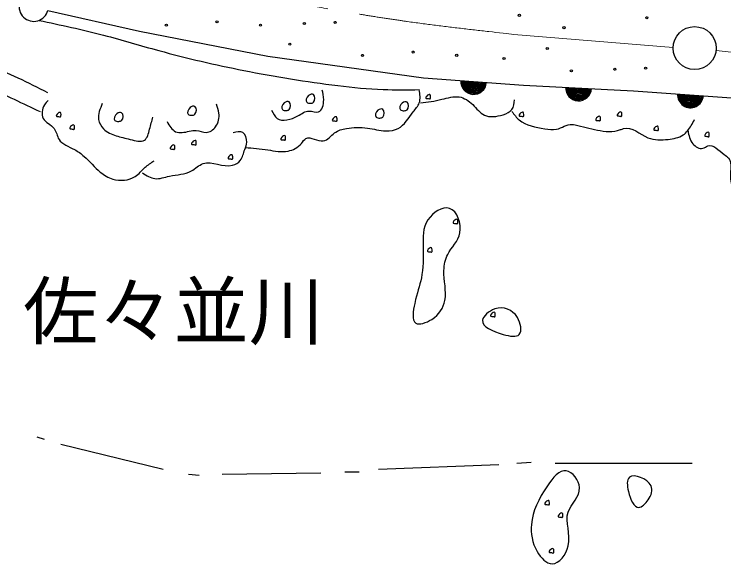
# Model space of a CAD drawing. Units: millimetres, scale not verified. Extents: x 40000 to 680000, y 20000 to 380000.
# Drawn here: x 346981 to 379998, y 240832 to 266430 of the extents above; entities that cross this region are included whole.
import ezdxf
from ezdxf.enums import TextEntityAlignment as Align

# ---------------------------------------------------------------- set-up
doc = ezdxf.new("R2010")
doc.units = ezdxf.units.MM
doc.header["$LTSCALE"] = 1000
doc.linetypes.add('CHAIN', pattern=[18.5, 12, -1.5, 3.5, -1.5])
for name, color, linetype, lineweight in [('M-BGD', 7, 'Continuous', 25), ('M-BMK', 2, 'CHAIN', 13), ('M-BMK-SRVR', 3, 'Continuous', 25), ('M-STR-HTXT', 7, 'Continuous', 13)]:
    doc.layers.add(name, color=color, linetype=linetype, lineweight=lineweight)
doc.styles.add('ＭＳ ゴシック', font='')
doc.styles.get('ＭＳ ゴシック').set_extended_font_data('MS Gothic')

msp = doc.modelspace()

# ---------------------------------------------------------------- linework, layer by layer
at = {"layer": 'M-BGD'}
for p, q in [((348549, 266608), (352819, 265641)), ((352819, 265641), (358781, 264473)), ((358781, 264473), (366033, 263466)), ((366033, 263466), (370677, 263125)), ((370677, 263125), (375802, 262865)), ((375802, 262865), (381095, 262476)), ((348037, 246746), (348372, 246634)), ((349156, 246410), (353912, 245235)), ((363929, 245235), (369524, 245459)), ((370364, 245515), (371035, 245571)), ((372155, 245515), (378534, 245515)), ((355087, 245011), (355591, 244955)), ((356654, 245011), (361243, 245067)), ((362362, 245123), (363033, 245123))]:
    msp.add_line(p, q, dxfattribs=at)
for centre in [(356420, 266072), (370488, 266379), (376416, 266264), (354060, 265917), (358441, 265919), (360484, 265996), (361916, 266047), (372560, 265804), (359809, 265036), (371786, 264830), (363189, 264510), (365548, 264665), (367569, 264512), (369772, 264369), (372905, 263789), (374929, 263866), (376362, 263917)]:
    msp.add_circle(centre, 50, dxfattribs=at)
for centre, radius, start, end in [((347891, 266776), 679, 165.689, 345.689), ((368355, 263295), 600, 175.8046, 355.8046), ((368355, 263295), 550, 175.8046, 355.8046), ((368355, 263295), 500, 175.8046, 355.8046), ((368355, 263295), 450, 175.8046, 355.8046), ((368355, 263295), 400, 175.8046, 355.8046), ((368355, 263295), 350, 175.8046, 355.8046), ((368355, 263295), 300, 175.8046, 355.8046), ((368355, 263295), 250, 175.8046, 355.8046), ((368355, 263295), 200, 175.8046, 355.8046), ((368355, 263295), 150, 175.8046, 355.8046), ((368355, 263295), 100, 175.8046, 355.8046), ((368355, 263295), 50, 175.8046, 355.8046), ((373239, 262995), 600, 177.1014, 357.1014), ((373239, 262995), 550, 177.1014, 357.1014), ((373239, 262995), 500, 177.1014, 357.1014), ((373239, 262995), 450, 177.1014, 357.1014), ((373239, 262995), 400, 177.1014, 357.1014), ((373239, 262995), 350, 177.1014, 357.1014), ((373239, 262995), 300, 177.1014, 357.1014), ((373239, 262995), 250, 177.1014, 357.1014), ((373239, 262995), 200, 177.1014, 357.1014), ((373239, 262995), 150, 177.1014, 357.1014), ((373239, 262995), 100, 177.1014, 357.1014), ((373239, 262995), 50, 177.1014, 357.1014), ((378448, 262671), 600, 175.7946, 355.7946), ((378448, 262671), 550, 175.7946, 355.7946), ((378448, 262671), 500, 175.7946, 355.7946), ((378448, 262671), 450, 175.7946, 355.7946), ((378448, 262671), 400, 175.7946, 355.7946), ((378448, 262671), 350, 175.7946, 355.7946), ((378448, 262671), 300, 175.7946, 355.7946), ((378448, 262671), 250, 175.7946, 355.7946), ((378448, 262671), 200, 175.7946, 355.7946), ((378448, 262671), 150, 175.7946, 355.7946), ((378448, 262671), 100, 175.7946, 355.7946), ((378448, 262671), 50, 175.7946, 355.7946)]:
    msp.add_arc(centre, radius, start, end, dxfattribs=at)
for points, knots in [([(348137, 266143), (349142, 265928), (350146, 265714), (351139, 265454), (351999, 265230), (352850, 264971), (353708, 264736), (355015, 264378), (356336, 264075), (357665, 263811), (359112, 263523), (360569, 263283), (362035, 263105), (362739, 263019), (363445, 262948), (364153, 262922), (364711, 262902), (365269, 262909), (365827, 262917)], [0, 0, 0, 0, 1, 1, 1, 2, 2, 2, 3, 3, 3, 4, 4, 4, 5, 5, 5, 6, 6, 6, 6]), ([(335178, 265363), (335799, 265460), (336420, 265558), (337046, 265610), (337818, 265675), (338597, 265672), (339370, 265610), (340068, 265555), (340760, 265452), (341447, 265325), (342218, 265182), (342982, 265009), (343734, 264791), (344419, 264592), (345094, 264356), (345754, 264086), (346701, 263699), (347618, 263245), (348536, 262790)], [0, 0, 0, 0, 1, 1, 1, 2, 2, 2, 3, 3, 3, 4, 4, 4, 5, 5, 5, 6, 6, 6, 6]), ([(336172, 264451), (337114, 264599), (338056, 264747), (339004, 264761), (339783, 264772), (340566, 264692), (341337, 264554), (342170, 264405), (342990, 264187), (343782, 263896), (344458, 263647), (345114, 263345), (345767, 263040), (346576, 262661), (347380, 262277), (348184, 261892)], [0, 0, 0, 0, 1, 1, 1, 2, 2, 2, 3, 3, 3, 4, 4, 4, 5, 5, 5, 5]), ([(357729, 260223), (358079, 260194), (358429, 260164), (358784, 260110), (359099, 260062), (359419, 259995), (359725, 260054), (359958, 260098), (360183, 260216), (360347, 260412), (360417, 260495), (360476, 260594), (360554, 260638), (360763, 260756), (361109, 260490), (361364, 260525), (361566, 260552), (361711, 260768), (361891, 260901), (362054, 261021), (362244, 261074), (362437, 261109), (362762, 261167), (363095, 261174), (363417, 261127), (363705, 261086), (363985, 261001), (364283, 260996), (364479, 260992), (364683, 261023), (364848, 261109), (365147, 261263), (365321, 261595), (365545, 261881), (365653, 262019), (365773, 262146), (365827, 262295), (365895, 262480), (365861, 262698), (365827, 262917)], [0, 0, 0, 0, 1, 1, 1, 2, 2, 2, 3, 3, 3, 4, 4, 4, 5, 5, 5, 6, 6, 6, 7, 7, 7, 8, 8, 8, 9, 9, 9, 10, 10, 10, 11, 11, 11, 12, 12, 12, 13, 13, 13, 13]), ([(358953, 261956), (359028, 261809), (359103, 261662), (359217, 261579), (359456, 261406), (359865, 261518), (360177, 261692), (360363, 261796), (360513, 261921), (360705, 261918), (360850, 261917), (361018, 261842), (361138, 261881), (361308, 261935), (361381, 262217), (361383, 262446), (361384, 262616), (361346, 262757), (361307, 262898)], [0, 0, 0, 0, 1, 1, 1, 2, 2, 2, 3, 3, 3, 4, 4, 4, 5, 5, 5, 6, 6, 6, 6]), ([(360591, 262327), (360526, 262395), (360579, 262555), (360680, 262641), (360752, 262701), (360847, 262725), (360905, 262685), (360995, 262624), (360992, 262407), (360905, 262327), (360870, 262295), (360822, 262284), (360770, 262282), (360702, 262278), (360628, 262288), (360591, 262327)], [0, 0, 0, 0, 1, 1, 1, 2, 2, 2, 3, 3, 3, 4, 4, 4, 5, 5, 5, 5]), ([(365884, 262295), (366214, 262339), (366544, 262382), (366882, 262465), (367155, 262531), (367433, 262622), (367692, 262578), (367919, 262538), (368132, 262395), (368314, 262220), (368499, 262041), (368652, 261829), (368860, 261730), (369105, 261613), (369425, 261654), (369726, 261749), (369893, 261802), (370054, 261872), (370140, 261994), (370224, 262112), (370239, 262279), (370253, 262446)], [0, 0, 0, 0, 1, 1, 1, 2, 2, 2, 3, 3, 3, 4, 4, 4, 5, 5, 5, 6, 6, 6, 7, 7, 7, 7]), ([(366327, 262478), (366316, 262478), (366301, 262487), (366285, 262492), (366227, 262511), (366147, 262491), (366133, 262520), (366123, 262539), (366144, 262581), (366174, 262617), (366222, 262672), (366294, 262710), (366327, 262686), (366346, 262671), (366352, 262634), (366354, 262589), (366357, 262538), (366355, 262479), (366327, 262478)], [0, 0, 0, 0, 1, 1, 1, 2, 2, 2, 3, 3, 3, 4, 4, 4, 5, 5, 5, 6, 6, 6, 6]), ([(348557, 262408), (348496, 262344), (348435, 262280), (348388, 262201), (348276, 262017), (348237, 261756), (348331, 261579), (348435, 261384), (348704, 261293), (348840, 261109), (348949, 260960), (348972, 260752), (349066, 260600), (349210, 260367), (349521, 260269), (349781, 260129), (349950, 260039), (350097, 259931), (350233, 259809), (350493, 259578), (350714, 259296), (350987, 259075), (351159, 258934), (351352, 258819), (351571, 258754), (351912, 258654), (352317, 258680), (352606, 258867), (352784, 258982), (352918, 259158), (353077, 259301), (353205, 259415), (353348, 259508), (353492, 259602)], [0, 0, 0, 0, 1, 1, 1, 2, 2, 2, 3, 3, 3, 4, 4, 4, 5, 5, 5, 6, 6, 6, 7, 7, 7, 8, 8, 8, 9, 9, 9, 10, 10, 10, 11, 11, 11, 11]), ([(351081, 262276), (350976, 262024), (350871, 261772), (350911, 261523), (350937, 261365), (351021, 261209), (351137, 261090), (351295, 260928), (351512, 260836), (351721, 260770), (351935, 260702), (352140, 260662), (352380, 260600), (352614, 260540), (352881, 260459), (353040, 260562), (353175, 260650), (353232, 260873), (353284, 261071), (353338, 261276), (353387, 261456), (353435, 261636)], [0, 0, 0, 0, 1, 1, 1, 2, 2, 2, 3, 3, 3, 4, 4, 4, 5, 5, 5, 6, 6, 6, 7, 7, 7, 7]), ([(354094, 261429), (354206, 261232), (354318, 261035), (354490, 260958), (354668, 260878), (354911, 260929), (355130, 260977), (355240, 261001), (355345, 261024), (355450, 261014), (355607, 261000), (355765, 260913), (355921, 260920), (356086, 260928), (356249, 261041), (356354, 261184), (356491, 261369), (356533, 261605), (356505, 261824), (356487, 261967), (356439, 262103), (356392, 262239)], [0, 0, 0, 0, 1, 1, 1, 2, 2, 2, 3, 3, 3, 4, 4, 4, 5, 5, 5, 6, 6, 6, 7, 7, 7, 7]), ([(355076, 261766), (355011, 261835), (355064, 261994), (355166, 262080), (355237, 262140), (355332, 262164), (355390, 262125), (355480, 262064), (355478, 261847), (355390, 261766), (355355, 261735), (355307, 261724), (355255, 261721), (355188, 261718), (355113, 261728), (355076, 261766)], [0, 0, 0, 0, 1, 1, 1, 2, 2, 2, 3, 3, 3, 4, 4, 4, 5, 5, 5, 5]), ([(359458, 261986), (359393, 262055), (359446, 262214), (359548, 262300), (359619, 262360), (359715, 262384), (359772, 262345), (359863, 262284), (359860, 262067), (359772, 261986), (359738, 261954), (359690, 261944), (359638, 261941), (359570, 261938), (359495, 261947), (359458, 261986)], [0, 0, 0, 0, 1, 1, 1, 2, 2, 2, 3, 3, 3, 4, 4, 4, 5, 5, 5, 5]), ([(364948, 261979), (364883, 262048), (364936, 262207), (365038, 262293), (365109, 262353), (365205, 262377), (365262, 262338), (365352, 262277), (365350, 262060), (365262, 261979), (365228, 261948), (365180, 261937), (365128, 261935), (365060, 261931), (364985, 261941), (364948, 261979)], [0, 0, 0, 0, 1, 1, 1, 2, 2, 2, 3, 3, 3, 4, 4, 4, 5, 5, 5, 5]), ([(349133, 261643), (349122, 261643), (349107, 261651), (349091, 261657), (349033, 261676), (348953, 261656), (348939, 261684), (348929, 261704), (348950, 261746), (348980, 261781), (349028, 261837), (349100, 261875), (349133, 261851), (349152, 261836), (349158, 261798), (349160, 261754), (349163, 261703), (349160, 261643), (349133, 261643)], [0, 0, 0, 0, 1, 1, 1, 2, 2, 2, 3, 3, 3, 4, 4, 4, 5, 5, 5, 6, 6, 6, 6]), ([(351667, 261482), (351602, 261551), (351655, 261710), (351757, 261796), (351828, 261856), (351923, 261880), (351981, 261841), (352071, 261779), (352069, 261563), (351981, 261482), (351946, 261450), (351898, 261440), (351846, 261437), (351779, 261434), (351704, 261443), (351667, 261482)], [0, 0, 0, 0, 1, 1, 1, 2, 2, 2, 3, 3, 3, 4, 4, 4, 5, 5, 5, 5]), ([(363816, 261639), (363751, 261707), (363804, 261867), (363906, 261953), (363977, 262013), (364072, 262037), (364130, 261998), (364220, 261936), (364218, 261719), (364130, 261639), (364095, 261607), (364047, 261597), (363995, 261594), (363928, 261591), (363853, 261600), (363816, 261639)], [0, 0, 0, 0, 1, 1, 1, 2, 2, 2, 3, 3, 3, 4, 4, 4, 5, 5, 5, 5]), ([(370140, 261900), (370246, 261757), (370351, 261614), (370479, 261504), (370790, 261238), (371237, 261158), (371666, 261090), (371852, 261060), (372036, 261032), (372212, 261071), (372460, 261125), (372694, 261309), (372947, 261297), (372990, 261295), (373034, 261287), (373078, 261278), (373429, 261209), (373761, 261104), (374114, 261033), (374470, 260961), (374848, 260924), (375188, 261052), (375239, 261071), (375289, 261094), (375338, 261109), (375713, 261216), (376080, 260835), (376468, 260675), (376772, 260551), (377088, 260562), (377410, 260600), (377658, 260629), (377910, 260674), (378107, 260807), (378263, 260913), (378385, 261074), (378484, 261240), (378539, 261333), (378586, 261428), (378634, 261523)], [0, 0, 0, 0, 1, 1, 1, 2, 2, 2, 3, 3, 3, 4, 4, 4, 5, 5, 5, 6, 6, 6, 7, 7, 7, 8, 8, 8, 9, 9, 9, 10, 10, 10, 11, 11, 11, 12, 12, 12, 13, 13, 13, 13]), ([(370664, 261654), (370653, 261654), (370639, 261662), (370622, 261668), (370565, 261687), (370484, 261667), (370470, 261695), (370460, 261715), (370481, 261757), (370512, 261792), (370560, 261848), (370631, 261886), (370664, 261861), (370684, 261847), (370689, 261809), (370692, 261764), (370694, 261714), (370692, 261654), (370664, 261654)], [0, 0, 0, 0, 1, 1, 1, 2, 2, 2, 3, 3, 3, 4, 4, 4, 5, 5, 5, 6, 6, 6, 6]), ([(375230, 261665), (375219, 261665), (375204, 261674), (375188, 261679), (375130, 261698), (375050, 261678), (375036, 261707), (375026, 261726), (375047, 261769), (375077, 261804), (375125, 261860), (375197, 261898), (375230, 261873), (375249, 261858), (375255, 261821), (375257, 261776), (375260, 261726), (375258, 261666), (375230, 261665)], [0, 0, 0, 0, 1, 1, 1, 2, 2, 2, 3, 3, 3, 4, 4, 4, 5, 5, 5, 6, 6, 6, 6]), ([(361976, 261438), (361966, 261438), (361951, 261447), (361935, 261452), (361877, 261471), (361797, 261451), (361783, 261480), (361773, 261499), (361794, 261542), (361824, 261577), (361872, 261633), (361944, 261671), (361976, 261646), (361996, 261631), (362002, 261594), (362004, 261549), (362007, 261499), (362004, 261439), (361976, 261438)], [0, 0, 0, 0, 1, 1, 1, 2, 2, 2, 3, 3, 3, 4, 4, 4, 5, 5, 5, 6, 6, 6, 6]), ([(374235, 261458), (374224, 261458), (374209, 261467), (374193, 261472), (374135, 261491), (374055, 261471), (374041, 261500), (374031, 261519), (374052, 261561), (374082, 261597), (374130, 261652), (374202, 261690), (374235, 261666), (374254, 261651), (374260, 261614), (374262, 261569), (374265, 261518), (374263, 261459), (374235, 261458)], [0, 0, 0, 0, 1, 1, 1, 2, 2, 2, 3, 3, 3, 4, 4, 4, 5, 5, 5, 6, 6, 6, 6]), ([(349760, 261060), (349749, 261059), (349734, 261068), (349718, 261073), (349660, 261093), (349580, 261072), (349566, 261101), (349556, 261121), (349577, 261163), (349607, 261198), (349655, 261254), (349727, 261292), (349760, 261267), (349779, 261252), (349785, 261215), (349787, 261170), (349790, 261120), (349787, 261060), (349760, 261060)], [0, 0, 0, 0, 1, 1, 1, 2, 2, 2, 3, 3, 3, 4, 4, 4, 5, 5, 5, 6, 6, 6, 6]), ([(376929, 261002), (376919, 261002), (376904, 261010), (376888, 261016), (376830, 261035), (376750, 261015), (376736, 261044), (376726, 261063), (376747, 261105), (376777, 261141), (376825, 261196), (376897, 261234), (376929, 261210), (376949, 261195), (376955, 261157), (376957, 261113), (376960, 261062), (376957, 261002), (376929, 261002)], [0, 0, 0, 0, 1, 1, 1, 2, 2, 2, 3, 3, 3, 4, 4, 4, 5, 5, 5, 6, 6, 6, 6]), ([(352945, 259037), (353136, 258917), (353327, 258796), (353529, 258773), (353746, 258748), (353975, 258835), (354207, 258886), (354560, 258964), (354919, 258962), (355224, 259131), (355412, 259235), (355580, 259404), (355770, 259470), (356179, 259610), (356694, 259275), (357145, 259395), (357284, 259431), (357416, 259511), (357503, 259621), (357615, 259763), (357650, 259955), (357710, 260129), (357749, 260241), (357797, 260345), (357804, 260468), (357814, 260639), (357744, 260846), (357616, 260920), (357498, 260989), (357331, 260945), (357164, 260901)], [0, 0, 0, 0, 1, 1, 1, 2, 2, 2, 3, 3, 3, 4, 4, 4, 5, 5, 5, 6, 6, 6, 7, 7, 7, 8, 8, 8, 9, 9, 9, 10, 10, 10, 10]), ([(378333, 260996), (378371, 260782), (378410, 260568), (378559, 260393), (378678, 260253), (378868, 260139), (379030, 260186), (379109, 260209), (379182, 260271), (379256, 260299), (379504, 260392), (379762, 260092), (380009, 259903), (380087, 259844), (380164, 259795), (380216, 259734), (380433, 259482), (380247, 259014), (380329, 258641), (380371, 258450), (380484, 258283), (380668, 258189), (380916, 258064), (381291, 258070), (381365, 257888), (381420, 257753), (381309, 257513), (381346, 257323), (381373, 257187), (381476, 257076), (381591, 257003), (381849, 256838), (382166, 256861), (382476, 256814), (382859, 256758), (383231, 256596), (383588, 256720), (383696, 256758), (383803, 256823), (383908, 256833), (384108, 256853), (384301, 256675), (384510, 256588), (384752, 256488), (385016, 256509), (385264, 256588), (385479, 256657), (385682, 256770), (385885, 256796), (386043, 256816), (386202, 256784), (386394, 256777), (386741, 256764), (387197, 256833), (387279, 257040), (387346, 257211), (387162, 257474), (386978, 257737)], [0, 0, 0, 0, 1, 1, 1, 2, 2, 2, 3, 3, 3, 4, 4, 4, 5, 5, 5, 6, 6, 6, 7, 7, 7, 8, 8, 8, 9, 9, 9, 10, 10, 10, 11, 11, 11, 12, 12, 12, 13, 13, 13, 14, 14, 14, 15, 15, 15, 16, 16, 16, 17, 17, 17, 18, 18, 18, 19, 19, 19, 19]), ([(379297, 260718), (379286, 260718), (379272, 260726), (379255, 260732), (379198, 260751), (379117, 260731), (379103, 260760), (379093, 260779), (379114, 260821), (379145, 260856), (379193, 260912), (379264, 260950), (379297, 260926), (379317, 260911), (379322, 260873), (379324, 260829), (379327, 260778), (379325, 260718), (379297, 260718)], [0, 0, 0, 0, 1, 1, 1, 2, 2, 2, 3, 3, 3, 4, 4, 4, 5, 5, 5, 6, 6, 6, 6]), ([(355425, 260333), (355415, 260333), (355400, 260342), (355384, 260347), (355326, 260366), (355246, 260346), (355232, 260375), (355222, 260394), (355243, 260437), (355273, 260472), (355321, 260527), (355393, 260565), (355425, 260541), (355445, 260526), (355451, 260489), (355453, 260444), (355455, 260393), (355453, 260334), (355425, 260333)], [0, 0, 0, 0, 1, 1, 1, 2, 2, 2, 3, 3, 3, 4, 4, 4, 5, 5, 5, 6, 6, 6, 6]), ([(359582, 260558), (359571, 260558), (359557, 260566), (359541, 260572), (359483, 260591), (359403, 260571), (359388, 260600), (359379, 260619), (359400, 260661), (359430, 260696), (359478, 260752), (359549, 260790), (359582, 260766), (359602, 260751), (359608, 260713), (359610, 260669), (359612, 260618), (359610, 260558), (359582, 260558)], [0, 0, 0, 0, 1, 1, 1, 2, 2, 2, 3, 3, 3, 4, 4, 4, 5, 5, 5, 6, 6, 6, 6]), ([(354430, 260126), (354420, 260126), (354405, 260134), (354389, 260140), (354331, 260159), (354251, 260139), (354237, 260168), (354227, 260187), (354248, 260229), (354278, 260264), (354326, 260320), (354398, 260358), (354430, 260334), (354450, 260319), (354456, 260281), (354458, 260237), (354460, 260186), (354458, 260126), (354430, 260126)], [0, 0, 0, 0, 1, 1, 1, 2, 2, 2, 3, 3, 3, 4, 4, 4, 5, 5, 5, 6, 6, 6, 6]), ([(357125, 259670), (357114, 259670), (357100, 259678), (357084, 259684), (357026, 259703), (356946, 259683), (356931, 259711), (356922, 259731), (356943, 259773), (356973, 259808), (357021, 259864), (357092, 259902), (357125, 259878), (357145, 259863), (357151, 259825), (357153, 259781), (357155, 259730), (357153, 259670), (357125, 259670)], [0, 0, 0, 0, 1, 1, 1, 2, 2, 2, 3, 3, 3, 4, 4, 4, 5, 5, 5, 6, 6, 6, 6]), ([(366977, 254495), (366965, 254018), (367105, 253536), (367021, 253094), (366957, 252757), (366761, 252443), (366408, 252218), (366155, 252057), (365821, 251941), (365663, 252043), (365474, 252166), (365540, 252605), (365619, 252963), (365725, 253438), (365852, 253771), (365926, 254145), (366014, 254589), (366025, 255091), (366014, 255590), (366003, 256035), (365973, 256476), (366233, 256860), (366461, 257199), (366914, 257493), (367240, 257386), (367595, 257269), (367800, 256678), (367722, 256247), (367649, 255844), (367328, 255581), (367152, 255240), (367036, 255015), (366984, 254756), (366977, 254495)], [0, 0, 0, 0, 1, 1, 1, 2, 2, 2, 3, 3, 3, 4, 4, 4, 5, 5, 5, 6, 6, 6, 7, 7, 7, 8, 8, 8, 9, 9, 9, 10, 10, 10, 11, 11, 11, 11]), ([(367595, 256664), (367585, 256664), (367570, 256672), (367554, 256678), (367496, 256697), (367416, 256677), (367402, 256705), (367392, 256725), (367413, 256767), (367443, 256802), (367491, 256858), (367563, 256896), (367595, 256871), (367615, 256857), (367621, 256819), (367623, 256775), (367626, 256724), (367623, 256664), (367595, 256664)], [0, 0, 0, 0, 1, 1, 1, 2, 2, 2, 3, 3, 3, 4, 4, 4, 5, 5, 5, 6, 6, 6, 6]), ([(366398, 255345), (366388, 255345), (366373, 255353), (366357, 255359), (366299, 255378), (366219, 255358), (366205, 255386), (366195, 255406), (366216, 255448), (366246, 255483), (366294, 255539), (366366, 255577), (366398, 255553), (366418, 255538), (366424, 255500), (366426, 255456), (366429, 255405), (366426, 255345), (366398, 255345)], [0, 0, 0, 0, 1, 1, 1, 2, 2, 2, 3, 3, 3, 4, 4, 4, 5, 5, 5, 6, 6, 6, 6]), ([(370481, 251517), (370353, 251376), (370049, 251430), (369736, 251517), (369246, 251655), (368735, 251876), (368773, 252174), (368798, 252373), (369065, 252606), (369342, 252700), (369743, 252836), (370166, 252680), (370393, 252306), (370554, 252041), (370617, 251668), (370481, 251517)], [0, 0, 0, 0, 1, 1, 1, 2, 2, 2, 3, 3, 3, 4, 4, 4, 5, 5, 5, 5]), ([(369338, 252334), (369327, 252334), (369312, 252342), (369296, 252348), (369238, 252367), (369158, 252347), (369144, 252375), (369134, 252395), (369155, 252437), (369185, 252472), (369233, 252528), (369305, 252566), (369338, 252542), (369357, 252527), (369363, 252489), (369365, 252445), (369368, 252394), (369366, 252334), (369338, 252334)], [0, 0, 0, 0, 1, 1, 1, 2, 2, 2, 3, 3, 3, 4, 4, 4, 5, 5, 5, 6, 6, 6, 6]), ([(373283, 244379), (373309, 243951), (372887, 243615), (372758, 243240), (372596, 242769), (372898, 242237), (372758, 241664), (372659, 241258), (372338, 240832), (372013, 240832), (371751, 240832), (371485, 241110), (371313, 241401), (371066, 241818), (371013, 242260), (371050, 242671), (371106, 243288), (371365, 243836), (371794, 244467), (372042, 244830), (372346, 245221), (372670, 245167), (372959, 245120), (373263, 244720), (373283, 244379)], [0, 0, 0, 0, 1, 1, 1, 2, 2, 2, 3, 3, 3, 4, 4, 4, 5, 5, 5, 6, 6, 6, 7, 7, 7, 8, 8, 8, 8]), ([(376042, 243459), (375814, 243449), (375649, 243832), (375561, 244204), (375495, 244480), (375473, 244750), (375604, 244861), (375821, 245043), (376452, 244797), (376612, 244467), (376711, 244262), (376628, 244024), (376480, 243810), (376357, 243630), (376187, 243466), (376042, 243459)], [0, 0, 0, 0, 1, 1, 1, 2, 2, 2, 3, 3, 3, 4, 4, 4, 5, 5, 5, 5]), ([(371858, 243570), (371848, 243570), (371833, 243578), (371817, 243584), (371759, 243603), (371679, 243583), (371664, 243611), (371655, 243631), (371676, 243673), (371706, 243708), (371754, 243764), (371825, 243802), (371858, 243777), (371878, 243763), (371884, 243725), (371886, 243680), (371888, 243630), (371886, 243570), (371858, 243570)], [0, 0, 0, 0, 1, 1, 1, 2, 2, 2, 3, 3, 3, 4, 4, 4, 5, 5, 5, 6, 6, 6, 6]), ([(372485, 242986), (372475, 242986), (372460, 242995), (372444, 243000), (372386, 243019), (372306, 242999), (372291, 243028), (372282, 243047), (372303, 243090), (372333, 243125), (372381, 243181), (372452, 243219), (372485, 243194), (372505, 243179), (372511, 243142), (372513, 243097), (372515, 243047), (372513, 242987), (372485, 242986)], [0, 0, 0, 0, 1, 1, 1, 2, 2, 2, 3, 3, 3, 4, 4, 4, 5, 5, 5, 6, 6, 6, 6]), ([(372062, 241330), (372051, 241329), (372037, 241338), (372020, 241343), (371963, 241363), (371882, 241342), (371868, 241371), (371858, 241391), (371879, 241433), (371910, 241468), (371958, 241524), (372029, 241562), (372062, 241537), (372082, 241522), (372087, 241485), (372090, 241440), (372092, 241390), (372090, 241330), (372062, 241330)], [0, 0, 0, 0, 1, 1, 1, 2, 2, 2, 3, 3, 3, 4, 4, 4, 5, 5, 5, 6, 6, 6, 6])]:
    msp.add_open_spline(points, degree=3, knots=knots, dxfattribs=at)
at = {"layer": 'M-BMK'}
for p, q in [((370224, 265490), (377643, 264884)), ((379636, 264738), (477012, 253718))]:
    msp.add_line(p, q, dxfattribs=at)
msp.add_open_spline([(326719, 273042), (327994, 273003), (329268, 272965), (330541, 272882), (331729, 272805), (332916, 272689), (334094, 272519), (335940, 272251), (337766, 271848), (339585, 271429), (341338, 271024), (343086, 270604), (344834, 270177), (347321, 269569), (349806, 268947), (352311, 268421), (354222, 268020), (356145, 267675), (358067, 267322), (360355, 266901), (362642, 266469), (364943, 266136), (366698, 265882), (368461, 265686), (370224, 265490)], degree=3, knots=[0, 0, 0, 0, 1, 1, 1, 2, 2, 2, 3, 3, 3, 4, 4, 4, 5, 5, 5, 6, 6, 6, 7, 7, 7, 8, 8, 8, 8], dxfattribs=at)
at = {"layer": 'M-BMK-SRVR'}
msp.add_circle((378642, 264850), 1000, dxfattribs=at)

# ---------------------------------------------------------------- texts
at = {"layer": 'M-STR-HTXT', "style": 'ＭＳ ゴシック'}
msp.add_text('佐々並川', height=2566, dxfattribs=at).set_placement((347396, 250547), align=Align.BOTTOM_LEFT)

doc.saveas('drawing.dxf')
